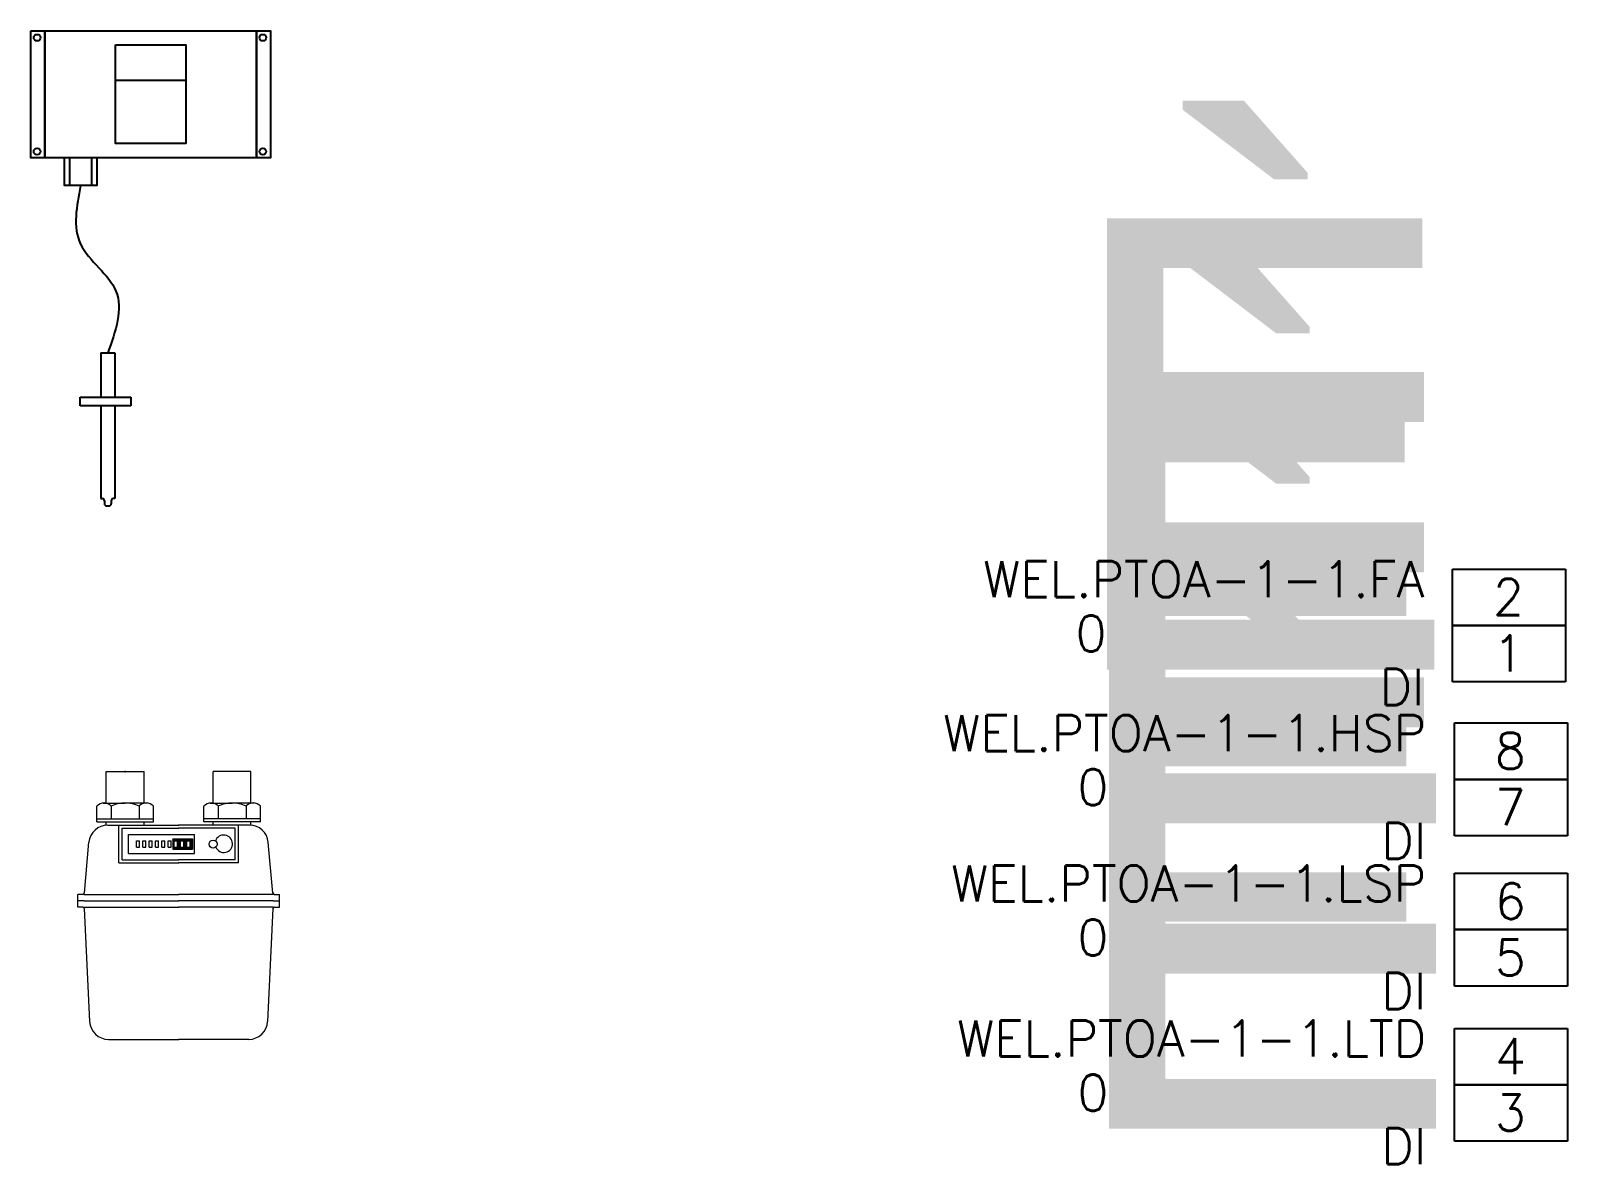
# Model space of a CAD drawing. Extents: x -2.4 to 62.2, y -8.6 to 10.3.
# Drawn here: x 26.696 to 30.099, y 3.28 to 5.791 of the extents above; entities that cross this region are included whole.
import ezdxf
from ezdxf.enums import TextEntityAlignment as Align

# ---------------------------------------------------------------- set-up
doc = ezdxf.new("R2010")
doc.units = 0
doc.header["$LTSCALE"] = 0.25
doc.header["$MEASUREMENT"] = 0
doc.layers.get('0').update_dxf_attribs({"linetype": 'CONTINUOUS'})
doc.layers.add('MECHSYS', color=7, linetype='CONTINUOUS')
doc.layers.add('www.cadblocksfree.com', color=7, linetype='CONTINUOUS', lineweight=9)
doc.styles.add('NEWTXT', font='newtxt')
doc.styles.get("Standard").update_dxf_attribs({"font": 'SIMPLEX.shx'})

# ---------------------------------------------------------------- blocks, each defined once
blk = doc.blocks.new('_SYSPTDI')
at = {"color": 1, "linetype": 'Continuous'}
for p, q in [((-0.25, 0.25), (0, 0.25)), ((-0.25, 0.125), (-0.25, 0.25)), ((0, 0.25), (0, 0.125)), ((-0.25, 0.125), (0, 0.125)), ((0, 0.125), (-0.25, 0.125)), ((-0.25, 0), (-0.25, 0.125)), ((0, 0.125), (0, 0)), ((0, 0), (-0.25, 0))]:
    blk.add_line(p, q, dxfattribs=at)
at = {"color": 7, "linetype": 'Continuous', "style": 'NEWTXT', "flags": 8}
blk.add_attdef('%%200', (-1.125, 0.0275), '', height=1, dxfattribs=at)
at = {"color": 4, "linetype": 'Continuous', "flags": 8}
blk.add_attdef('PTNAME', text='', height=0.08, dxfattribs=at).set_placement((-0.3125, 0.1875), align=Align.RIGHT)
at = {"color": 1, "linetype": 'Continuous'}
for tag, p in [('TERM1', (-0.1262, 0.1883)), ('TERM2', (-0.1262, 0.0633))]:
    blk.add_attdef(tag, text='', height=0.08, dxfattribs=at).set_placement(p, align=Align.MIDDLE)
at = {"color": 7, "linetype": 'Continuous', "flags": 8}
for tag, p in [('T', (-1.085, 0.0675)), ('CC', (-0.965, 0.0675)), ('L', (-0.765, 0.0675)), ('SS', (-0.655, 0.0675)), ('PP', (-0.445, 0.0675))]:
    blk.add_attdef(tag, p, '', height=0.08, dxfattribs=at)
blk.add_attdef('POINFUNC', text='', height=0.08, dxfattribs=at).set_placement((-0.3124, -0.0511), align=Align.RIGHT)
blk = doc.blocks.new('*X34')
at = {"color": 0}
for p, q in [((833.87, 176.52, 2), (834.92, 177.57, 2)), ((833.87, 176.97, 2), (834.47, 177.57, 2)), ((833.87, 177.42, 2), (834.03, 177.57, 2)), ((833.87, 176.07, 2), (834.37, 176.56, 2)), ((833.87, 175.62, 2), (834.37, 176.12, 2)), ((833.87, 175.17, 2), (834.37, 175.67, 2)), ((834.78, 176.97, 2), (835.37, 177.57, 2)), ((834.87, 174.37, 2), (836.37, 175.87, 2)), ((835.22, 176.97, 2), (835.82, 177.57, 2)), ((835.37, 176.22, 2), (836.72, 177.57, 2)), ((835.37, 176.67, 2), (836.27, 177.57, 2)), ((835.37, 175.77, 2), (836.37, 176.77, 2)), ((835.37, 175.32, 2), (836.37, 176.32, 2)), ((836.57, 176.97, 2), (837.17, 177.57, 2)), ((837.02, 176.97, 2), (837.62, 177.57, 2)), ((837.11, 174.37, 2), (838.37, 175.63, 2)), ((837.37, 176.42, 2), (838.52, 177.57, 2)), ((837.37, 176.87, 2), (838.07, 177.57, 2)), ((837.37, 175.97, 2), (838.96, 177.57, 2)), ((837.37, 175.52, 2), (838.37, 176.52, 2)), ((837.37, 175.07, 2), (838.37, 176.07, 2)), ((838.82, 176.97, 2), (839.41, 177.57, 2)), ((838.91, 174.37, 2), (840.15, 175.61, 2)), ((839.27, 176.97, 2), (839.86, 177.57, 2)), ((839.37, 176.63, 2), (840.15, 177.41, 2)), ((839.37, 176.18, 2), (840.15, 176.96, 2)), ((839.37, 175.73, 2), (840.15, 176.51, 2)), ((839.37, 175.28, 2), (840.15, 176.06, 2)), ((833.87, 174.72, 2), (834.37, 175.22, 2)), ((833.97, 174.37, 2), (834.57, 174.97, 2)), ((834.42, 174.37, 2), (835.02, 174.97, 2)), ((835.32, 174.37, 2), (836.37, 175.42, 2)), ((835.77, 174.37, 2), (836.37, 174.97, 2)), ((836.21, 174.37, 2), (836.82, 174.97, 2)), ((836.66, 174.37, 2), (837.27, 174.97, 2)), ((837.56, 174.37, 2), (838.37, 175.18, 2)), ((838.01, 174.37, 2), (838.61, 174.97, 2)), ((838.46, 174.37, 2), (839.06, 174.97, 2)), ((839.36, 174.37, 2), (840.15, 175.16, 2)), ((839.81, 174.37, 2), (840.15, 174.71, 2))]:
    blk.add_line(p, q, dxfattribs=at)

msp = doc.modelspace()

# ---------------------------------------------------------------- linework, layer by layer
for points in [[(26.6958, 5.7912), (26.727, 5.7912), (26.727, 5.5099), (26.6958, 5.5099)], [(26.727, 5.7912), (27.1958, 5.7912), (27.1958, 5.5099), (26.727, 5.5099)], [(27.1958, 5.7912), (27.227, 5.7912), (27.227, 5.5099), (27.1958, 5.5099)], [(26.8833, 5.7599), (27.0395, 5.7599), (27.0395, 5.5412), (26.8833, 5.5412)], [(26.8833, 5.7599), (27.0395, 5.7599), (27.0395, 5.6808), (26.8833, 5.6808)], [(26.7703, 5.51), (26.8422, 5.51), (26.8422, 5.448), (26.7703, 5.448)], [(26.7824, 5.51), (26.8307, 5.51), (26.8307, 5.448), (26.7824, 5.448)]]:
    msp.add_lwpolyline(points, close=True)
for centre in [(26.7098, 5.7758), (27.2098, 5.7758), (26.7098, 5.5238), (27.2098, 5.5238)]:
    msp.add_circle(centre, 0.00737)
at = {"layer": 'MECHSYS'}
for p, q in [((26.8509, 5.0775), (26.8509, 4.9793)), ((26.8509, 5.0775), (26.8822, 5.0775)), ((26.8822, 5.0775), (26.8822, 4.9793)), ((26.8051, 4.96), (26.8051, 4.9793)), ((26.8051, 4.9793), (26.9173, 4.9793)), ((26.9173, 4.9793), (26.9173, 4.96)), ((26.8827, 4.96), (26.8051, 4.96)), ((26.8509, 4.96), (26.8509, 4.7546)), ((26.8822, 4.96), (26.8822, 4.7546)), ((26.9173, 4.96), (26.8827, 4.96)), ((26.8509, 4.7546), (26.8509, 4.7549)), ((26.8509, 4.7549), (26.8509, 4.7546)), ((26.8509, 4.7546), (26.8541, 4.7546)), ((26.8591, 4.7496), (26.8591, 4.7433)), ((26.8641, 4.7383), (26.8691, 4.7383)), ((26.8741, 4.7496), (26.8741, 4.7433)), ((26.8823, 4.7546), (26.8791, 4.7546))]:
    msp.add_line(p, q, dxfattribs=at)
for centre, start, end in [((26.8541, 4.7496), 0, 90), ((26.8641, 4.7433), 180, 270), ((26.8691, 4.7433), 270, 0), ((26.8791, 4.7496), 90, 180)]:
    msp.add_arc(centre, 0.005, start, end, dxfattribs=at)
msp.add_spline([(26.8062, 5.448), (26.8062, 5.3185), (26.8846, 5.2142), (26.8666, 5.0775)], degree=3, dxfattribs=at)
at = {"layer": 'www.cadblocksfree.com'}
for p, q in [((26.8631, 4.0802, -0.0049), (26.8631, 4.15, -0.0049)), ((26.8631, 4.15, -0.0049), (26.9469, 4.15, -0.0049)), ((26.9469, 4.0802, -0.0049), (26.9469, 4.15, -0.0049)), ((27.1836, 4.15, -0.0049), (27.0998, 4.15, -0.0049)), ((27.0998, 4.0802, -0.0049), (27.0998, 4.15, -0.0049)), ((27.1836, 4.0802, -0.0049), (27.1836, 4.15, -0.0049)), ((26.8421, 4.0383, -0.0049), (26.8421, 4.0732, -0.0049)), ((26.8561, 4.0802, -0.0049), (26.905, 4.0802, -0.0049)), ((26.8736, 4.0732, -0.0049), (26.8736, 4.0452, -0.0049)), ((26.9534, 4.0802, -0.0049), (26.9045, 4.0802, -0.0049)), ((26.9359, 4.0732, -0.0049), (26.9359, 4.0452, -0.0049)), ((26.9674, 4.0383, -0.0049), (26.9674, 4.0732, -0.0049)), ((27.0793, 4.0383, -0.0049), (27.0793, 4.0732, -0.0049)), ((27.0933, 4.0802, -0.0049), (27.1421, 4.0802, -0.0049)), ((27.1107, 4.0732, -0.0049), (27.1107, 4.0452, -0.0049)), ((27.1905, 4.0802, -0.0049), (27.1417, 4.0802, -0.0049)), ((27.1731, 4.0732, -0.0049), (27.1731, 4.0452, -0.0049)), ((27.2045, 4.0383, -0.0049), (27.2045, 4.0732, -0.0049)), ((26.8421, 4.0452, -0.0049), (26.9678, 4.0452, -0.0049)), ((26.8421, 4.0383, -0.0049), (26.9678, 4.0383, -0.0049)), ((26.8631, 4.0313, -0.0049), (26.8631, 4.0383, -0.0049)), ((26.8664, 4.0313, -0.0049), (27.0237, 4.0313, -0.0049)), ((26.891, 3.9475, -0.0049), (26.891, 4.0313, -0.0049)), ((26.898, 4.0243, -0.0049), (27.0237, 4.0243, -0.0049)), ((26.898, 3.9545, -0.0049), (26.898, 4.0243, -0.0049)), ((26.9469, 4.0313, -0.0049), (26.9469, 4.0383, -0.0049)), ((27.1802, 4.0313, -0.0049), (27.023, 4.0313, -0.0049)), ((27.1487, 4.0243, -0.0049), (27.023, 4.0243, -0.0049)), ((27.2045, 4.0452, -0.0049), (27.0788, 4.0452, -0.0049)), ((27.2045, 4.0383, -0.0049), (27.0788, 4.0383, -0.0049)), ((27.0998, 4.0313, -0.0049), (27.0998, 4.0383, -0.0049)), ((27.1487, 3.9545, -0.0049), (27.1487, 4.0243, -0.0049)), ((27.1556, 3.9475, -0.0049), (27.1556, 4.0313, -0.0049)), ((27.1836, 4.0313, -0.0049), (27.1836, 4.0383, -0.0049)), ((26.8145, 3.8808, -0.0049), (26.8247, 3.9932, -0.0049)), ((26.912, 3.9684, -0.0049), (26.912, 4.0103, -0.0049)), ((26.912, 4.0103, -0.0049), (27.0587, 4.0103, -0.0049)), ((26.93, 3.9964, -0.0049), (26.9369, 3.9964, -0.0049)), ((26.93, 3.9824, -0.0049), (26.93, 3.9964, -0.0049)), ((26.93, 3.9824, -0.0049), (26.9369, 3.9824, -0.0049)), ((26.9369, 3.9824, -0.0049), (26.9369, 3.9964, -0.0049)), ((26.9439, 3.9964, -0.0049), (26.9509, 3.9964, -0.0049)), ((26.9439, 3.9824, -0.0049), (26.9439, 3.9964, -0.0049)), ((26.9439, 3.9824, -0.0049), (26.9509, 3.9824, -0.0049)), ((26.9509, 3.9824, -0.0049), (26.9509, 3.9964, -0.0049)), ((26.9579, 3.9964, -0.0049), (26.9649, 3.9964, -0.0049)), ((26.9579, 3.9824, -0.0049), (26.9579, 3.9964, -0.0049)), ((26.9579, 3.9824, -0.0049), (26.9649, 3.9824, -0.0049)), ((26.9649, 3.9824, -0.0049), (26.9649, 3.9964, -0.0049)), ((26.9718, 3.9964, -0.0049), (26.9788, 3.9964, -0.0049)), ((26.9718, 3.9824, -0.0049), (26.9718, 3.9964, -0.0049)), ((26.9718, 3.9824, -0.0049), (26.9788, 3.9824, -0.0049)), ((26.9788, 3.9824, -0.0049), (26.9788, 3.9964, -0.0049)), ((26.9858, 3.9964, -0.0049), (26.9928, 3.9964, -0.0049)), ((26.9858, 3.9824, -0.0049), (26.9858, 3.9964, -0.0049)), ((26.9858, 3.9824, -0.0049), (26.9928, 3.9824, -0.0049)), ((26.9928, 3.9824, -0.0049), (26.9928, 3.9964, -0.0049)), ((26.9998, 3.9964, -0.0049), (27.0068, 3.9964, -0.0049)), ((26.9998, 3.9824, -0.0049), (26.9998, 3.9964, -0.0049)), ((26.9998, 3.9824, -0.0049), (27.0068, 3.9824, -0.0049)), ((27.0068, 3.9824, -0.0049), (27.0068, 3.9964, -0.0049)), ((27.0103, 4.0005, -0.0049), (27.0103, 3.9782, -0.0049)), ((27.0103, 4.0005, -0.0049), (27.0541, 4.0005, -0.0049)), ((27.0137, 3.9964, -0.0049), (27.0207, 3.9964, -0.0049)), ((27.0137, 3.9824, -0.0049), (27.0137, 3.9964, -0.0049)), ((27.0137, 3.9824, -0.0049), (27.0207, 3.9824, -0.0049)), ((27.0207, 3.9824, -0.0049), (27.0207, 3.9964, -0.0049)), ((27.0277, 3.9964, -0.0049), (27.0347, 3.9964, -0.0049)), ((27.0277, 3.9824, -0.0049), (27.0277, 3.9964, -0.0049)), ((27.0277, 3.9824, -0.0049), (27.0347, 3.9824, -0.0049)), ((27.0347, 3.9824, -0.0049), (27.0347, 3.9964, -0.0049)), ((27.0417, 3.9964, -0.0049), (27.0487, 3.9964, -0.0049)), ((27.0417, 3.9824, -0.0049), (27.0417, 3.9964, -0.0049)), ((27.0417, 3.9824, -0.0049), (27.0487, 3.9824, -0.0049)), ((27.0487, 3.9824, -0.0049), (27.0487, 3.9964, -0.0049)), ((27.0541, 4.0005, -0.0049), (27.0541, 3.9782, -0.0049)), ((27.0587, 3.9684, -0.0049), (27.0587, 4.0103, -0.0049)), ((27.2322, 3.8808, -0.0049), (27.2219, 3.9932, -0.0049)), ((26.891, 3.9475, -0.0049), (27.0237, 3.9475, -0.0049)), ((26.898, 3.9545, -0.0049), (27.0237, 3.9545, -0.0049)), ((26.912, 3.9684, -0.0049), (27.0587, 3.9684, -0.0049)), ((27.0103, 3.9782, -0.0049), (27.0541, 3.9782, -0.0049)), ((27.1487, 3.9545, -0.0049), (27.023, 3.9545, -0.0049)), ((27.1556, 3.9475, -0.0049), (27.023, 3.9475, -0.0049)), ((26.811, 3.8777, -0.0049), (26.8002, 3.8777, -0.0049)), ((26.8002, 3.8497, -0.0049), (26.8002, 3.8777, -0.0049)), ((26.8142, 3.8637, -0.0049), (26.8002, 3.8637, -0.0049)), ((26.8109, 3.8497, -0.0049), (26.8002, 3.8497, -0.0049)), ((26.8142, 3.8777, -0.0049), (27.0237, 3.8777, -0.0049)), ((26.8142, 3.8637, -0.0049), (27.0237, 3.8637, -0.0049)), ((26.8142, 3.8497, -0.0049), (27.0237, 3.8497, -0.0049)), ((26.8144, 3.8464, -0.0049), (26.8263, 3.5964, -0.0049)), ((27.2324, 3.8777, -0.0049), (27.023, 3.8777, -0.0049)), ((27.2324, 3.8637, -0.0049), (27.023, 3.8637, -0.0049)), ((27.2324, 3.8497, -0.0049), (27.023, 3.8497, -0.0049)), ((27.2323, 3.8464, -0.0049), (27.2204, 3.5964, -0.0049)), ((27.2324, 3.8637, -0.0049), (27.2464, 3.8637, -0.0049)), ((27.2356, 3.8777, -0.0049), (27.2464, 3.8777, -0.0049)), ((27.2358, 3.8497, -0.0049), (27.2464, 3.8497, -0.0049)), ((27.2464, 3.8497, -0.0049), (27.2464, 3.8777, -0.0049)), ((26.8681, 3.5565, -0.0049), (27.0237, 3.5565, -0.0049)), ((27.1785, 3.5565, -0.0049), (27.023, 3.5565, -0.0049))]:
    msp.add_line(p, q, dxfattribs=at)
msp.add_circle((27.0997, 3.9891, -0.0049), 0.00877, dxfattribs=at)
for centre, radius, start, end in [((26.8583, 4.0586, -0.0049), 0.0217, 42.9903, 138.0008), ((26.9045, 4.0079, -0.0049), 0.0722, 89.6554, 115.4022), ((26.9049, 4.0079, -0.0049), 0.0722, 64.5978, 90.3446), ((26.9512, 4.0586, -0.0049), 0.0217, 41.9992, 137.0097), ((27.0954, 4.0586, -0.0049), 0.0217, 42.9903, 138.0008), ((27.1417, 4.0079, -0.0049), 0.0722, 89.6554, 115.4022), ((27.1421, 4.0079, -0.0049), 0.0722, 64.5978, 90.3446), ((27.1884, 4.0586, -0.0049), 0.0217, 41.9992, 137.0097), ((26.8664, 3.9894, -0.0049), 0.0419, 90, 174.8056), ((27.1802, 3.9894, -0.0049), 0.0419, 5.1944, 90), ((27.1234, 3.99, -0.0049), 0.0193, 202.5546, 161.6842), ((26.811, 3.8812, -0.0049), 0.00349, 270, 354.8056), ((27.2356, 3.8812, -0.0049), 0.00349, 185.1944, 270), ((26.8109, 3.8463, -0.0049), 0.00349, 2.7263, 90), ((27.2358, 3.8463, -0.0049), 0.00349, 90, 177.2737), ((26.8681, 3.5984, -0.0049), 0.0419, 182.7263, 270), ((27.1785, 3.5984, -0.0049), 0.0419, 270, 357.2737)]:
    msp.add_arc(centre, radius, start, end, dxfattribs=at)
for p in [(26.905, 4.15, -0.0049), (26.905, 4.15, -0.0049), (26.905, 4.15, -0.0049), (26.905, 4.1496, -0.0049)]:
    msp.add_point(p, dxfattribs=at)

# ---------------------------------------------------------------- block references
ref = msp.add_blockref('_SYSPTDI', (30.0948, 4.3484))
ref.add_attrib('PTNAME', 'WEL.PTOA-1-1.FA', dxfattribs={"color": 4, "linetype": 'Continuous', "height": 0.08, "flags": 8}).set_placement((29.7823, 4.5359), align=Align.RIGHT)
ref.add_attrib('T', '0', (29.0098, 4.4159), dxfattribs={"color": 7, "linetype": 'Continuous', "height": 0.08, "flags": 8})
ref.add_attrib('POINFUNC', 'DI', dxfattribs={"color": 7, "linetype": 'Continuous', "height": 0.08, "flags": 8}).set_placement((29.7824, 4.2973), align=Align.RIGHT)
ref.add_attrib('%%200', '%%200', (28.9698, 4.3759), dxfattribs={"color": 7, "linetype": 'Continuous', "height": 1, "style": 'NEWTXT', "flags": 8})
ref.add_attrib('TERM1', '2', dxfattribs={"color": 1, "linetype": 'Continuous', "height": 0.08}).set_placement((29.9685, 4.5367), align=Align.MIDDLE)
ref.add_attrib('TERM2', '1', dxfattribs={"color": 1, "linetype": 'Continuous', "height": 0.08}).set_placement((29.9685, 4.4117), align=Align.MIDDLE)
ref = msp.add_blockref('_SYSPTDI', (30.0989, 4.0076))
ref.add_attrib('PTNAME', 'WEL.PTOA-1-1.HSP', dxfattribs={"color": 4, "linetype": 'Continuous', "height": 0.08, "flags": 8}).set_placement((29.7864, 4.1951), align=Align.RIGHT)
ref.add_attrib('T', '0', (29.0139, 4.0751), dxfattribs={"color": 7, "linetype": 'Continuous', "height": 0.08, "flags": 8})
ref.add_attrib('POINFUNC', 'DI', dxfattribs={"color": 7, "linetype": 'Continuous', "height": 0.08, "flags": 8}).set_placement((29.7866, 3.9565), align=Align.RIGHT)
ref.add_attrib('%%200', '%%200', (28.9739, 4.0351), dxfattribs={"color": 7, "linetype": 'Continuous', "height": 1, "style": 'NEWTXT', "flags": 8})
ref.add_attrib('TERM1', '8', dxfattribs={"color": 1, "linetype": 'Continuous', "height": 0.08}).set_placement((29.9727, 4.1959), align=Align.MIDDLE)
ref.add_attrib('TERM2', '7', dxfattribs={"color": 1, "linetype": 'Continuous', "height": 0.08}).set_placement((29.9727, 4.0709), align=Align.MIDDLE)
ref = msp.add_blockref('_SYSPTDI', (30.0989, 3.6746))
ref.add_attrib('PTNAME', 'WEL.PTOA-1-1.LSP', dxfattribs={"color": 4, "linetype": 'Continuous', "height": 0.08, "flags": 8}).set_placement((29.7864, 3.8621), align=Align.RIGHT)
ref.add_attrib('T', '0', (29.0139, 3.7421), dxfattribs={"color": 7, "linetype": 'Continuous', "height": 0.08, "flags": 8})
ref.add_attrib('POINFUNC', 'DI', dxfattribs={"color": 7, "linetype": 'Continuous', "height": 0.08, "flags": 8}).set_placement((29.7866, 3.6236), align=Align.RIGHT)
ref.add_attrib('%%200', '%%200', (28.9739, 3.7021), dxfattribs={"color": 7, "linetype": 'Continuous', "height": 1, "style": 'NEWTXT', "flags": 8})
ref.add_attrib('TERM1', '6', dxfattribs={"color": 1, "linetype": 'Continuous', "height": 0.08}).set_placement((29.9727, 3.8629), align=Align.MIDDLE)
ref.add_attrib('TERM2', '5', dxfattribs={"color": 1, "linetype": 'Continuous', "height": 0.08}).set_placement((29.9727, 3.7379), align=Align.MIDDLE)
ref = msp.add_blockref('_SYSPTDI', (30.0989, 3.3309))
ref.add_attrib('PTNAME', 'WEL.PTOA-1-1.LTD', dxfattribs={"color": 4, "linetype": 'Continuous', "height": 0.08, "flags": 8}).set_placement((29.7864, 3.5184), align=Align.RIGHT)
ref.add_attrib('T', '0', (29.0139, 3.3984), dxfattribs={"color": 7, "linetype": 'Continuous', "height": 0.08, "flags": 8})
ref.add_attrib('POINFUNC', 'DI', dxfattribs={"color": 7, "linetype": 'Continuous', "height": 0.08, "flags": 8}).set_placement((29.7866, 3.2798), align=Align.RIGHT)
ref.add_attrib('%%200', '%%200', (28.9739, 3.3584), dxfattribs={"color": 7, "linetype": 'Continuous', "height": 1, "style": 'NEWTXT', "flags": 8})
ref.add_attrib('TERM1', '4', dxfattribs={"color": 1, "linetype": 'Continuous', "height": 0.08}).set_placement((29.9727, 3.5192), align=Align.MIDDLE)
ref.add_attrib('TERM2', '3', dxfattribs={"color": 1, "linetype": 'Continuous', "height": 0.08}).set_placement((29.9727, 3.3942), align=Align.MIDDLE)
at = {"layer": 'www.cadblocksfree.com', "xscale": 0.00698211271572529, "yscale": 0.00698211271572529, "zscale": 0.00698211271572529}
msp.add_blockref('*X34', (21.1881, 2.7607, -0.0189), dxfattribs=at)

doc.saveas('drawing.dxf')
